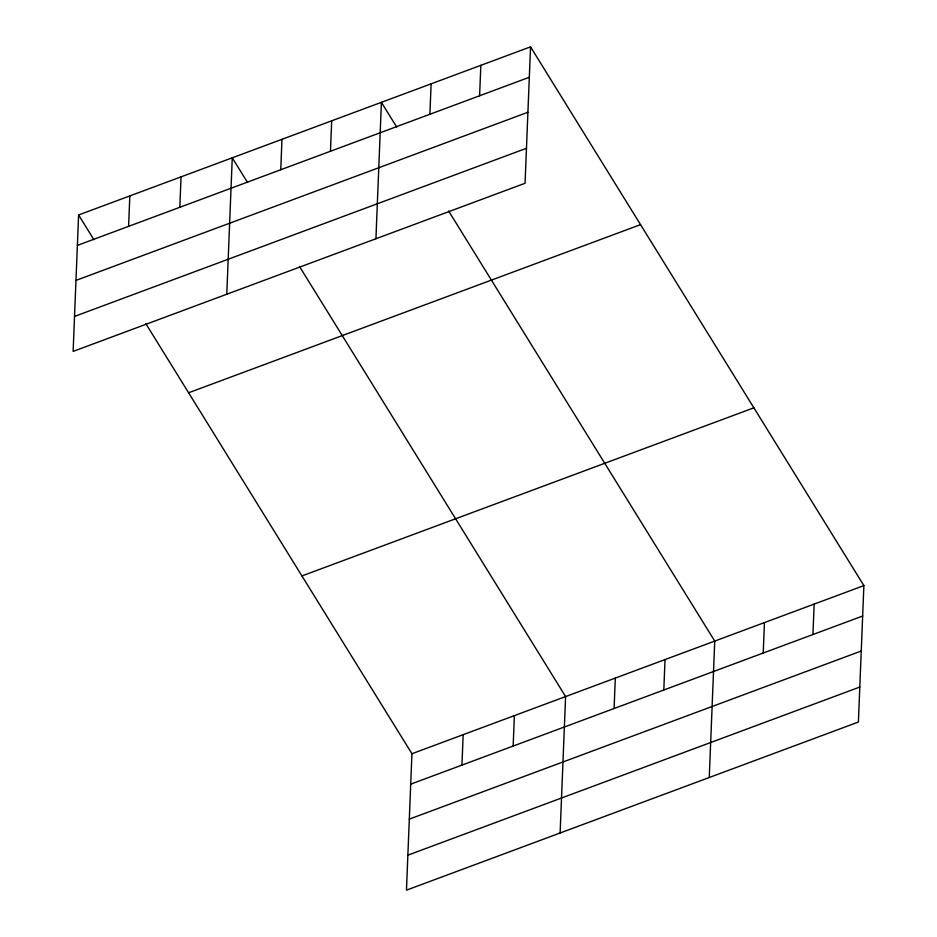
<?xml version="1.0" encoding="UTF-8"?>
<svg xmlns="http://www.w3.org/2000/svg" width="937" height="937" viewBox="0 0 937 937"><rect width="100%" height="100%" fill="white"/><g stroke="black" fill="none" stroke-linecap="round" stroke-linejoin="round"><path stroke-width="1.41" d="M78.603 214.971L73.121 351.398L525.06 183.265L530.541 46.85L78.603 214.971L93.876 239.661M128.603 226.344L129.821 195.915M179.822 207.3L181.04 176.87M226.777 294.23L232.259 157.814L247.544 182.504M280.749 169.749L281.978 139.32M330.468 151.255L331.686 120.826M375.924 238.748L381.406 102.332L396.679 127.022M429.896 114.267L431.114 83.838M145.821 323.628L411.94 753.735L406.459 890.15L858.397 722.029L863.879 585.602L530.541 46.85M479.603 95.773L480.833 65.344M461.941 765.107L463.159 734.678M513.16 746.051L514.378 715.622M560.115 832.993L565.597 696.566L299.489 266.459M614.086 708.501L615.316 678.072M663.806 690.007L665.024 659.578M709.262 777.511L714.744 641.084L448.624 210.977M763.233 653.019L764.451 622.59M812.941 634.525L814.159 604.096M77.373 245.4L529.323 77.279M75.979 280.386L527.918 112.253M74.527 316.413L526.465 148.292M188.606 392.767L640.545 224.634M301.937 575.939L753.875 407.818M411.94 753.735L863.879 585.602M410.711 784.164L862.661 616.031M409.317 819.137L861.255 651.016M407.864 855.176L859.803 687.044"/></g></svg>
